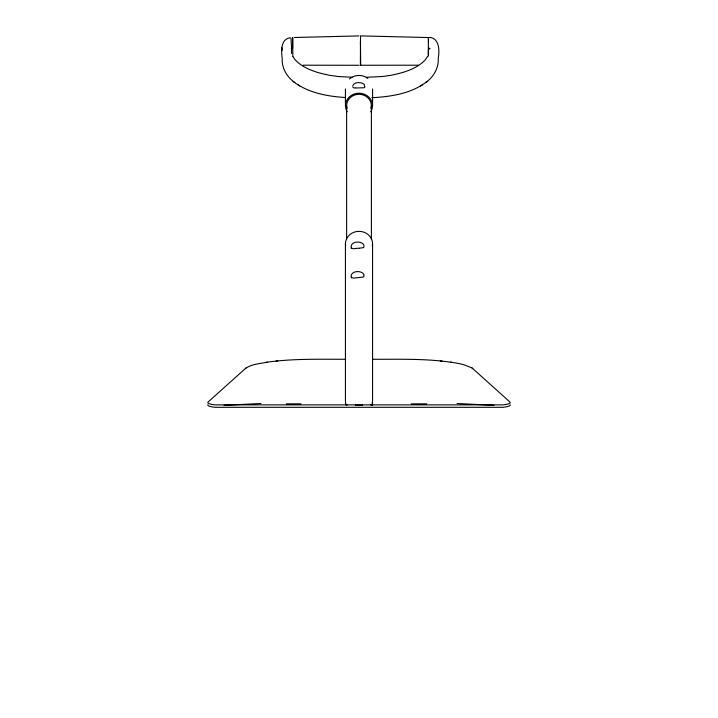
<?xml version="1.0" encoding="UTF-8"?>
<svg xmlns="http://www.w3.org/2000/svg" width="718" height="718" viewBox="0 0 718 718"><rect width="100%" height="100%" fill="white"/><g stroke="black" fill="none" stroke-linecap="round" stroke-linejoin="round"><path stroke-width="1.08" d="M428.26 56.228L428.422 37.542L360.517 35.9L360.391 65.257M428.449 49.973L428.422 55.322M291.445 48.689L291.472 47.801L291.544 53.581M294.838 82.588C287.065 77.248 281.546 68.03 282.219 58.4C281.214 51.328 280.541 39.176 290.117 37.767M371.305 404.871L372.328 404.539L372.346 402.008M345.654 402.008L345.421 403.426M345.591 402.304L345.753 404.746L346.695 404.871M360.705 65.257L360.427 41.222M370.757 404.871L372.112 404.844L372.427 403.983L372.579 405.078M352.744 85.846C354.288 81.52 361.378 81.87 364.43 84.455M428.799 49.336L430.01 48.384L428.808 48.205M427.542 56.471L425.361 59.756C416.404 69.332 402.421 73.012 390.493 75.363L382.263 76.521L366.288 77.293M345.717 359.269C319.627 359.332 293.366 358.515 267.446 362.15C259.772 363.802 250.735 363.9 244.56 369.294L208.067 402.017A19.036 3.007 0 0 0 214.781 404.871L503.219 404.871A19.036 3.007 0 0 0 509.933 402.017L472.04 367.948L464.007 364.798A52.908 8.365 0 0 0 453.57 362.635C426.797 358.408 399.558 359.377 372.561 359.269M425.612 82.588C433.385 77.248 438.904 68.03 438.222 58.4C439.613 50.969 439.631 37.946 429.229 37.381M245.269 368.612L245.96 367.957M349.469 78.989C354.477 74.546 362.644 74.196 367.84 78.504M371.861 97.63L374.141 97.594C390.718 96.526 407.977 93.861 422.274 84.877M420.685 85.972L427.345 81.394M286.41 403.848L300.941 403.848M411.208 403.848L426.806 403.848M359 277.525L353.22 278.126L351.353 277.292M359 248.177L353.22 248.769L351.353 247.943M265.947 362.393L267.446 362.15M356.361 405.257L361.639 405.257M275.981 361.118L277.758 360.957M355.482 87.928L353.561 87.856L352.744 86.941M224.025 405.329L260.939 403.489M359.377 248.204L363.245 247.665L363.882 247.288L363.882 245.969M359.377 277.552L363.245 277.013L363.882 276.645L363.882 275.317M294.38 37.498L358.883 35.918M359.009 65.275L302.978 65.194M418.118 65.194L360.553 65.257M352.026 77.257L338.187 76.521L329.957 75.363C318.02 73.012 304.046 69.332 295.089 59.756L292.908 56.471M347.243 404.871L345.654 404.378M355.895 87.991L364.161 87.749L364.986 86.833L364.161 85.298M457.061 403.489L493.975 405.329M345.295 97.513C327.058 96.338 307.896 92.864 293.106 81.394M440.242 360.957L442.019 361.118M450.554 362.15L452.053 362.393M298.176 84.877L299.756 85.972M472.04 367.957L472.731 368.612M290.969 38.099L291.643 49.336M364.008 245.089C361.468 240.153 349.271 241.203 351.353 248.428M364.008 274.617C361.468 269.681 349.271 270.731 351.353 277.947M428.422 37.542L428.466 42.38M372.409 402.304L372.579 403.426M281.896 47.783L282.228 50.404M292.836 56.228L292.675 37.542L292.639 48.205M372.579 88.969L372.579 105.618M372.579 243.752L372.579 401.138M371.385 105.618L371.385 239.3M362.518 404.871L362.518 405.365M355.482 404.871L355.482 405.365M346.614 105.618L346.614 239.3M345.421 88.969L345.421 105.618M345.421 243.752L345.421 401.138M510.148 404.71A19.036 3.007 0 0 1 503.219 407.303L214.781 407.303A19.036 3.007 0 0 1 207.852 404.71M347.072 108.526A12.341 11.308 0 0 1 359 94.309A12.341 11.308 0 0 1 370.928 108.526M347.261 111.793A13.534 12.403 0 0 1 359 93.214A13.534 12.403 0 0 1 370.739 111.793M345.663 245.897A13.534 12.403 0 0 1 359 231.349A13.534 12.403 0 0 1 372.337 245.897"/></g></svg>
